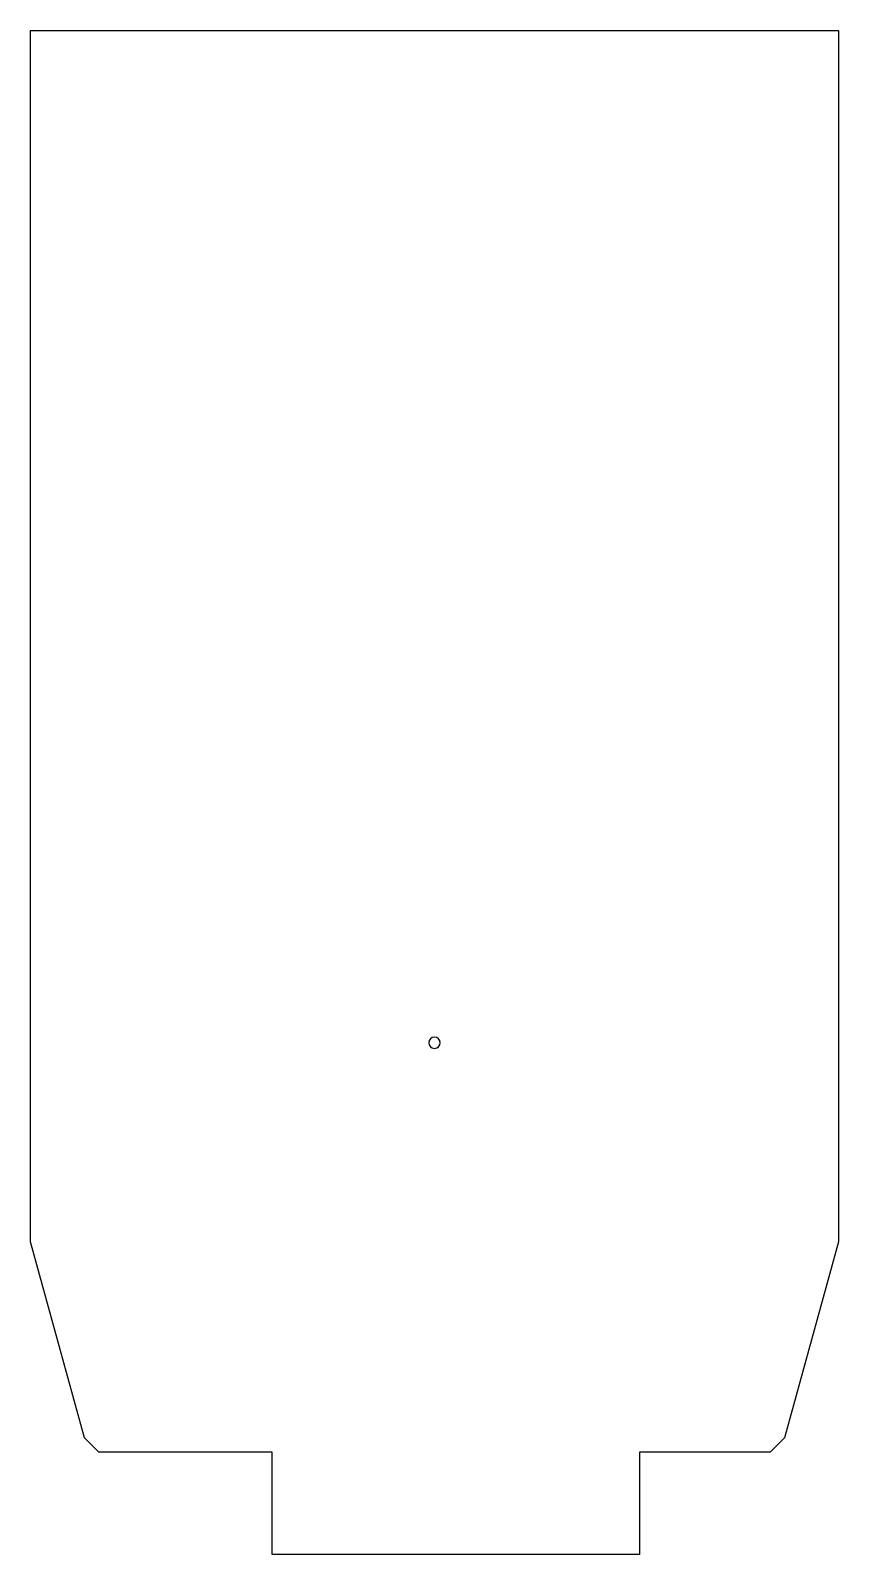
# Model space of a CAD drawing. Extents: x 12.4 to 40.8, y 2.3 to 55.9.
import ezdxf

# ---------------------------------------------------------------- set-up
doc = ezdxf.new("R2010")
doc.units = 0
doc.layers.add('47', color=253, linetype='CONTINUOUS')

msp = doc.modelspace()

# ---------------------------------------------------------------- linework, layer by layer
at = {"layer": '47'}
for p, q in [((12.4, 55.9), (40.8, 55.9)), ((12.4, 13.3), (12.4, 55.9)), ((40.8, 55.9), (40.8, 13.3)), ((14.3, 6.4), (12.4, 13.3)), ((40.8, 13.3), (38.9, 6.4)), ((14.8, 5.9), (14.3, 6.4)), ((20.9, 5.9), (14.8, 5.9)), ((20.9, 2.3), (20.9, 5.9)), ((38.4, 5.9), (33.8, 5.9)), ((33.8, 5.9), (33.8, 2.3)), ((38.9, 6.4), (38.4, 5.9)), ((33.8, 2.3), (20.9, 2.3))]:
    msp.add_line(p, q, dxfattribs=at)
msp.add_lwpolyline([(26.6, 20.1, 1), (26.6, 20.5, 1), (26.6, 20.1)], format="xyb", dxfattribs=at)

doc.saveas('drawing.dxf')
